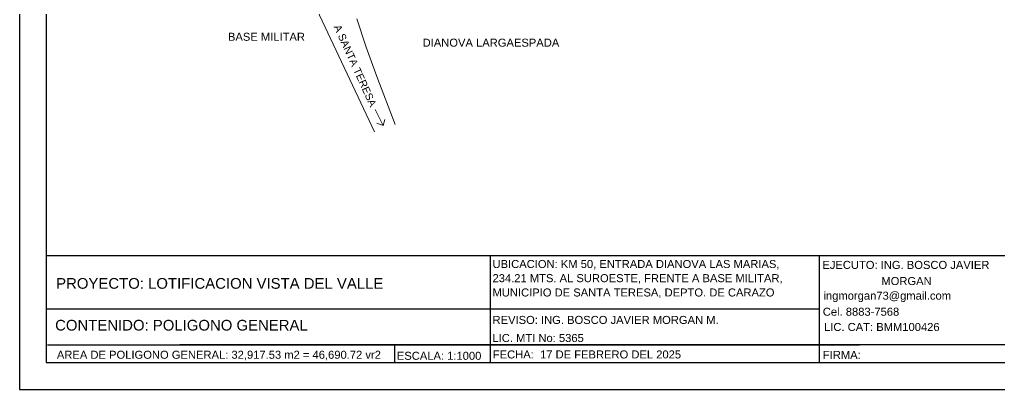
# Model space of a CAD drawing. Header units: millimetres. Extents: x 592229 to 593070, y 1307537 to 1308158.
# Drawn here: x 592229 to 592780, y 1307537 to 1307744 of the extents above; entities that cross this region are included whole.
import ezdxf
from ezdxf.enums import TextEntityAlignment as Align

# ---------------------------------------------------------------- set-up
doc = ezdxf.new("R2010")
doc.units = ezdxf.units.MM
doc.layers.add('_TEXTO', color=3, linetype='Continuous', lineweight=25)
doc.layers.add('COTAS', color=40, linetype='Continuous', lineweight=5)
for name, color, linetype in [('CAJETIN', 5, 'Continuous'), ('CERCO', 6, 'Continuous'), ('CIRCULO', 1, 'Continuous'), ('CVL_CUADCON_TX', 2, 'Continuous'), ('poligono', 4, 'Continuous'), ('TEXT. FORMAT.', 3, 'Continuous')]:
    doc.layers.add(name, color=color, linetype=linetype)
doc.styles.add('CURVAS', font='arial.ttf', dxfattribs={"height": 1})
doc.styles.add('PUNTOS PI', font='arial.ttf', dxfattribs={"height": 2})
doc.styles.add('ROTULOS PI', font='arial.ttf', dxfattribs={"height": 3.5})

msp = doc.modelspace()

# ---------------------------------------------------------------- linework, layer by layer
msp.add_lwpolyline([(593070.496, 1308130.694), (592229.496, 1308130.694), (592229.496, 1307536.694), (593070.496, 1307536.694)], close=True)
at = {"layer": 'CAJETIN'}
msp.add_lwpolyline([(593055.496, 1308115.694), (592244.496, 1308115.694), (592244.496, 1307551.694), (593055.496, 1307551.694)], close=True, dxfattribs=at)
at = {"layer": 'CERCO', "lineweight": 13, "elevation": -460.616}
for points in [[(592351.667, 1307775.146), (592375.922, 1307795.032), (592385.707, 1307773.823), (592390.473, 1307763.289), (592429.047, 1307681.358)], [(592440.643, 1307685.378), (592430.435, 1307712.402), (592424.431, 1307728.912), (592419.115, 1307744.817)]]:
    msp.add_lwpolyline(points, dxfattribs=at)
at = {"layer": 'CIRCULO'}
for p, q in [((592494.063, 1307581.694), (592244.496, 1307581.694)), ((592679.012, 1307581.694), (592494.063, 1307581.694)), ((592245.104, 1307561.694), (592701.785, 1307561.694)), ((592701.785, 1307561.694), (592319.561, 1307561.694)), ((592440.247, 1307561.694), (592440.247, 1307551.694)), ((592786.331, 1307561.694), (592701.785, 1307561.694))]:
    msp.add_line(p, q, dxfattribs=at)
at = {"layer": 'COTAS'}
for points in [[(592429.385, 1307693.894), (592434.008, 1307684.915)], [(592430.332, 1307686.25), (592434.008, 1307684.915), (592434.89, 1307688.177)]]:
    msp.add_lwpolyline(points, dxfattribs=at)
at = {"layer": 'poligono'}
for p, q in [((592811.53, 1307611.694), (592244.496, 1307611.694)), ((592494.063, 1307611.694), (592494.063, 1307551.694)), ((592679.012, 1307611.694), (592679.012, 1307551.694))]:
    msp.add_line(p, q, dxfattribs=at)

# ---------------------------------------------------------------- texts
at = {"layer": '_TEXTO', "style": 'PUNTOS PI'}
for s, p in [('BASE MILITAR', (592368.308, 1307732.448, -460.616)), ('DIANOVA LARGAESPADA', (592494.531, 1307729.126, -460.616))]:
    msp.add_text(s, height=4.5, dxfattribs=at).set_placement(p, align=Align.CENTER)
at = {"layer": 'CVL_CUADCON_TX', "style": 'CURVAS'}
msp.add_text('A SANTA TERESA', height=4.16667, rotation=294.35663, dxfattribs=at).set_placement((592406.045, 1307740.293))
at = {"layer": 'TEXT. FORMAT.', "style": 'ROTULOS PI'}
for s, height, p in [('UBICACION: KM 50, ENTRADA DIANOVA LAS MARIAS,', 4.5, (592495.41, 1307604.844)), ('EJECUTO: ING. BOSCO JAVIER', 4.5, (592680.862, 1307604.332)), ('234.21 MTS. AL SUROESTE, FRENTE A BASE MILITAR,', 4.5, (592495.41, 1307596.895)), ('PROYECTO: LOTIFICACION VISTA DEL VALLE', 6, (592250.054, 1307593.202)), ('MORGAN', 4.5, (592714.055, 1307595.284)), ('MUNICIPIO DE SANTA TERESA, DEPTO. DE CARAZO', 4.5, (592495.41, 1307588.854)), ('ingmorgan73@gmail.com', 4.5, (592681.519, 1307587.078)), ('Cel. 8883-7568', 4.5, (592681.124, 1307578.045)), ('CONTENIDO: POLIGONO GENERAL ', 6, (592249.47, 1307569.726)), ('REVISO: ING. BOSCO JAVIER MORGAN M.', 4.5, (592495.424, 1307573.443)), ('LIC. CAT: BMM100426', 4.5, (592681.827, 1307569.481)), ('LIC. MTI No: 5365', 4.5, (592495.383, 1307563.29)), ('AREA DE POLIGONO GENERAL: 32,917.53 m2 = 46,690.72 vr2', 4.5, (592250.458, 1307553.89)), ('ESCALA: 1:1000', 4.5, (592441.614, 1307553.303)), ('FECHA:  17 DE FEBRERO DEL 2025', 4.5, (592495.591, 1307554.064)), ('FIRMA:', 4.5, (592681.152, 1307553.785))]:
    msp.add_text(s, height=height, dxfattribs=at).set_placement(p)

doc.saveas('drawing.dxf')
